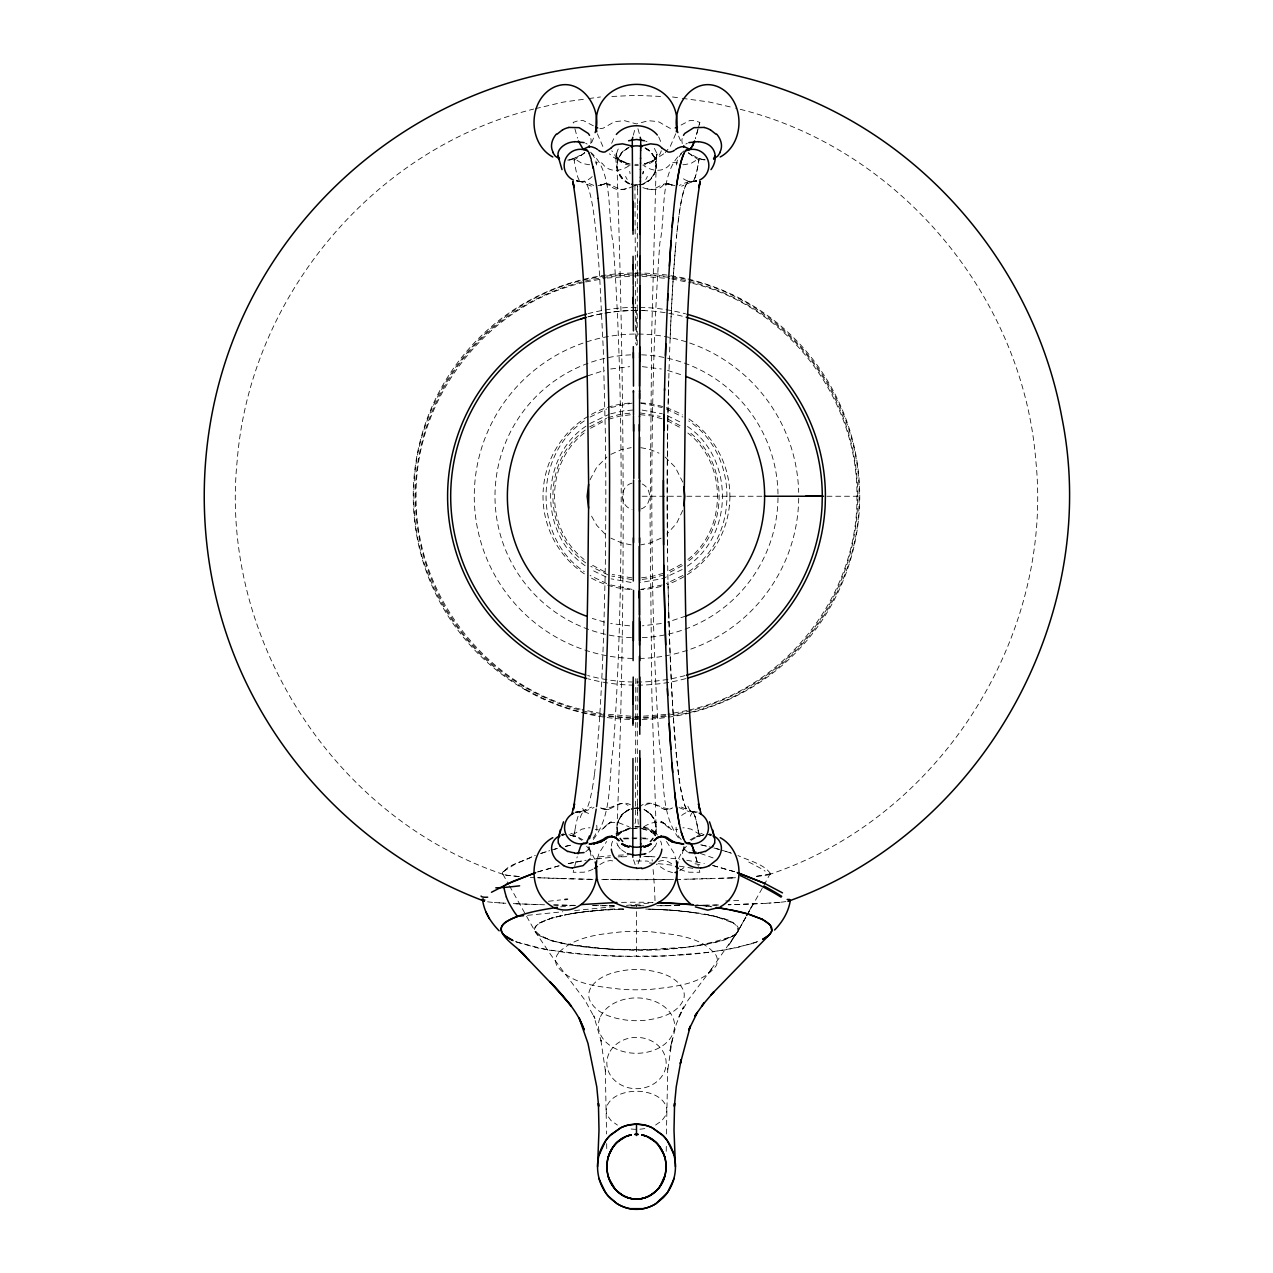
<?xml version="1.0" encoding="UTF-8"?>
<svg xmlns="http://www.w3.org/2000/svg" width="1273" height="1273" viewBox="0 0 1273 1273"><rect width="100%" height="100%" fill="white"/><g stroke="black" fill="none" stroke-linecap="round" stroke-linejoin="round"><path stroke-width="0.75" stroke-dasharray="5 3.75" d="M635.768 678.668L635.545 821.833L634.734 824.299M637.312 255.984L637.343 227.374M637.216 344.903L637.312 254.871M637.407 189.772L637.423 186.272M637.375 203.632L637.407 189.295M637.343 227.485L637.375 203.091M637.598 310.453L636.564 310.453L636.5 345.349M637.423 186.304L637.423 185.381M637.439 810.026L637.423 807.257M687.515 182.485A392.386 26.208 -90 0 0 684.699 187.943L684.413 188.738A364.126 24.314 -90 0 0 681.851 198.508L681.15 201.993A323.358 21.593 -90 0 0 680.434 205.987L680.18 207.499A300.746 20.082 -90 0 0 679.13 214.405L677.284 229.283A297.962 19.907 -90 0 0 676.44 237.542A306.809 20.495 -90 0 0 675.613 246.453L674.961 254.17A320.541 21.402 -90 0 0 673.465 274.538L672.717 286.33A328.529 21.943 -90 0 0 669.996 342.262A326.684 21.816 -90 0 0 668.723 380.675A304.963 20.368 -90 0 0 667.816 421.14L667.593 435.207A298.041 19.907 -90 0 0 667.275 467.016L667.211 479.523A309.657 20.686 -90 0 0 667.179 499.255L667.529 552.387A293.999 19.636 -90 0 0 668.245 593.457A309.705 20.686 -90 0 0 668.755 613.522M667.259 470.58L667.243 472.363A309.228 20.654 -90 0 0 667.179 499.255A310.453 20.734 -90 0 0 667.195 510.012A302.544 20.209 -90 0 0 667.513 552.402M666.24 1151.317L666.32 1143.615M666.431 1133.988L667.736 1068.604L667.561 1071.182L672.399 1038.37L669.837 1050.718L676.281 1024.065L683.585 1006.848L678.079 1018.416L688.184 999.973L712.737 967.448L706.786 975.532M729.986 496.184L729.54 505.413M616.482 836.218L616.959 827.482L618.376 834.897A19.556 19.541 0 0 1 629.355 809.533C619.76 813.431 614.557 825.015 618.376 834.897M672.064 276.798C777.135 291.406 860.834 390.35 859.068 496.247C860.93 603.561 774.875 703.492 668.134 716.285M589.049 846.418L589.256 850.332L588.603 846.959L589.033 847.882M631.122 184.346L636.564 185.381L643.804 183.996L650.487 179.62L654.863 172.953L656.184 165.251L651.712 332.396L650.073 521.182L651.856 694.867L656.12 827.705L654.768 820.273L650.408 813.638L643.772 809.278L636.564 807.894L631.153 808.928M591.038 855.917L589.59 848.709M594.491 774.079L596.035 760.681A304.963 20.368 90 0 0 597.785 741.904L598.326 735.11A324.981 21.705 90 0 0 599.901 712.864L600.442 703.874A328.148 21.912 90 0 0 603.832 627.525L605.009 581.856A294.19 19.652 90 0 0 605.502 550.652L605.805 510.012A309.96 20.702 90 0 0 605.789 479.523L605.741 468.798A298.805 19.954 90 0 0 605.407 435.207L603.259 348.929L599.631 275.97A320.955 21.434 90 0 0 598.039 254.17L597.483 247.535A303.435 20.273 90 0 0 595.716 229.267L593.87 214.421A300.746 20.082 90 0 0 592.82 207.499L592.566 205.987A323.358 21.593 90 0 0 591.85 202.009L591.149 198.524A364.126 24.314 90 0 0 588.587 188.754L588.333 188.054A392.386 26.208 90 0 0 585.485 182.485M594.411 774.668L594.22 776.084A297.691 19.875 90 0 1 593.186 783.293L593.059 784.088M629.339 147.016L622.688 151.376L618.248 158.457L622.64 151.789L629.308 147.397M629.308 183.996C617.628 177.568 611.549 158.727 619.633 146.538M592.995 784.47L592.932 784.868A319.666 21.355 90 0 1 592.072 789.833L591.547 792.538A357.649 23.885 90 0 1 588.969 803.088L588.683 803.963A388.997 25.985 90 0 1 585.866 810.042M650.392 813.893L643.74 809.469A19.556 19.541 0 0 1 654.736 834.897L654.768 834.706M770.515 873.708C763.864 863.858 748.604 860.628 737.958 855.536M616.864 165.697L618.312 158.027M656.184 165.251C656.184 177.647 643.088 187.943 631.137 183.837M654.736 834.897L656.152 827.482L656.629 836.218M642.833 174.019L643.311 171.394L642.913 173.653M574.998 829.662L575.746 825.636A237.653 15.865 90 0 1 577.56 817.918L577.894 816.836A274.077 18.299 90 0 1 580.027 812.397L580.202 812.174M706.738 914.571C716.906 917.944 736.876 917.992 738.085 931.215C729.365 941.352 714.376 942.131 702.123 945.027A102.254 18.108 0 0 1 687.786 947.048L648.641 949.674L612.408 949.244A95.905 16.995 0 0 1 584.768 947.001L575.046 945.696M589.383 848.455L585.516 852.035M611.677 143.292L614.445 136.863M573.693 870.239L573.168 872.291L583.655 872.212A30.568 29.916 -9.7 0 0 593.091 869.109M574.362 832.542L573.964 833.99L581.936 829.121L589.033 827.768A12.03 11.839 -18.8 0 1 590.131 827.88M574.664 866.404L577.242 856.713M590.72 143.515L591.118 140.985A35.739 17.997 4.1 0 0 590.147 136.593M633.27 135.224L635.052 128.716M699.211 124.659L699.832 122.383L694.119 120.505A14.942 14.751 -90 0 0 689.552 120.633L679.623 125.804M698.495 127.364L699.832 122.383M763.911 885.308L770.531 873.039M698.097 128.812L696.824 133.442A257.607 8.943 -78.9 0 1 695.504 138.105M697.827 129.846L695.36 138.598M675.756 133.729L670.282 146.443L665.238 152.585M597.355 858.782L599.09 853.069L606.616 841.453M661.292 150.755C659.112 158.807 650.662 162.976 642.945 163.915M639.698 859.1L637.853 864.574M682.726 510.425L676.6 523.378L666.972 534.008M590.02 479.794L596.766 467.159L606.903 457.023M591.595 142.751L594.364 136.084M678.636 858.591L684.285 847.293M683.951 846.418L683.744 850.332L684.397 846.959L683.967 847.882M683.41 848.709L681.962 855.917M737.131 932.711L745.707 917.276M746.662 915.558L753.345 903.544L746.774 915.367M745.835 917.053L738.324 930.563L745.914 917.149M746.853 915.478L762.973 886.979M728.681 945.346L736.208 933.682L708.854 972.731M730.272 942.911L737.926 931.55M770.404 873.899L754.428 876.508M654.736 846.513L652.778 848.964M770.547 873.564L769.544 874.392C939.156 817.791 1054.219 637.805 1035.776 460.237C1022.617 295.113 897.226 146.379 735.603 108.189M617.803 835.661L622.386 831.476L621.479 831.985L629.323 829.025M682.869 164.631A12.03 11.839 -18.8 0 0 683.967 164.742L691.064 163.39L699.036 158.52A218.685 14.608 90 0 1 697.556 167.654A237.78 15.881 90 0 1 695.44 176.374A273.759 18.283 90 0 1 693.149 180.989L693.324 180.814A271.961 18.156 90 0 0 695.44 176.406L695.774 175.324A235.537 15.737 90 0 0 697.556 167.67L698.034 165.029A217.047 14.496 90 0 0 699.036 158.52A25.683 14.289 47.1 0 0 704.033 160.191M693.18 180.989L693.196 180.973A327.957 21.896 90 0 1 690.714 181.562A431.754 28.833 -90 0 0 687.659 182.294A393.198 26.256 -90 0 0 684.699 187.943A365.224 24.394 -90 0 0 681.851 198.508A333.033 22.246 -90 0 0 680.434 205.987A302.703 20.209 -90 0 0 679.13 214.405A290.562 19.413 -90 0 0 677.873 224.143A295.05 19.7 -90 0 0 676.44 237.542M503.503 871.496L515.454 863.937L535.36 855.408M584.132 433.059C544.685 463.324 544.685 529.186 584.132 559.452M687.866 559.452C727.313 529.186 727.313 463.324 687.866 433.059M688.932 560.756C729.19 529.87 729.19 462.64 688.932 431.754M690.093 839.878L701.168 833.608A23.535 14.544 -48.8 0 1 705.385 833.035M603.704 828.262C605.853 824.172 617.15 818.794 607.11 824.506L611.183 821.976L602.209 829.2A8.465 8.354 73.7 0 1 599.79 829.964L595.255 829.566M584.753 152.808L573.916 160.191M663.694 153.858L652.078 161.385L644.488 163.771L652.46 160.907L651.537 161.528L656.2 157.343L655.181 158.664L657.059 153.874C656.725 161.146 649.262 164.663 642.881 165.092M585.214 430.067C541.661 460.985 542.282 533.053 586.296 563.271M617.787 834.117L623.436 830.712M687.42 566.055C734.314 534.405 734.044 457.453 686.959 426.121M585.946 426.184C539.243 457.437 538.765 533.944 585.15 565.705M593.313 839.512C613.284 813.94 608.064 777.055 613.411 746.646C619.521 662.453 621.097 578.006 621.208 493.622C620.985 409.922 619.378 326.143 613.125 242.634C606.712 214.23 614.748 170.566 588.874 150.835M584.259 420.917C533.371 454.62 533.276 537.89 584.259 571.593M688.741 571.593C739.629 537.89 739.724 454.604 688.741 420.917M691.223 840.291L696.872 836.87L704.064 834.722L696.57 836.838L704.064 834.722M599.838 864.574L604.914 861.662L609.751 860.612A11.887 11.759 -82.8 0 1 613.22 861.057L614.35 861.439M679.734 870.748L685.335 866.627M580.027 155.29L575.507 157.868M629.339 809.278L622.704 813.638L618.407 820.433L622.736 813.893L629.355 809.533M685.892 144.04L687.309 143.244M589.638 426.869L606.616 418.181M590.577 428.269L604.707 420.726M681.421 564.225L667.275 571.784M682.36 565.626L667.927 573.343M684.126 150.835C658.252 170.566 666.288 214.23 659.875 242.634C653.622 326.143 652.015 409.922 651.792 493.622C651.903 578.006 653.479 662.453 659.589 746.646C664.936 777.055 659.716 813.94 679.687 839.512M682.185 569.54L662.803 578.563L640.462 582.557M589.845 423.543L608.892 414.457M590.099 417.035L606.696 408.967M682.901 575.476L666.304 583.543M695.217 181.291L696.665 180.48L690.666 181.434L696.331 181.434M610.881 454.366L621.813 449.512L631.201 447.65M661.101 538.145L650.169 542.982L640.78 544.86M655.595 1125.061L661.865 1120.686L665.636 1115.514A38.556 21.402 0 0 0 665.62 1105.044C661.244 1096.387 651.092 1092.727 642.006 1091.566A26.86 14.91 0 0 0 630.994 1091.566C621.908 1092.727 611.756 1096.387 607.364 1105.044A38.556 21.402 0 0 0 607.38 1115.514L611.135 1120.686L617.405 1125.061M539.641 922.989L551.686 918.04L566.262 914.571M615.782 833.926L628.639 828.818L638.919 828.198M691.939 181.816L681.644 186.176M581.427 811.378L591.706 807.066M561.727 834.483L563.398 833.72M689.186 181.339L679.305 185.412M584.196 811.538L594.03 807.528M629.021 165.761C620.285 171.76 608.526 172.651 602.209 163.31A8.465 8.354 -73.7 0 0 599.79 162.53L595.255 162.944M643.979 826.75C652.715 820.735 664.474 819.86 670.791 829.2A8.465 8.354 -73.7 0 0 673.21 829.964L677.745 829.566M641.242 508.914C652.317 504.999 652.317 487.511 641.242 483.597M769.688 874.392L769.783 874.344A174.942 6.572 -0.1 0 1 755.844 876.492M633.715 186.001C626.125 189.836 615.289 192.398 609.337 184.553L610.308 185.174L603.895 184.155L600.108 185.317C610.372 178.427 617.262 194.228 627.971 187.672M561.775 835.693L564.416 834.642M638.982 807.289C652.015 795.943 660.607 811.84 672.558 807.925M531.796 856.761C524.699 861.646 503.615 864.924 503.424 874.424C333.844 817.743 218.781 637.821 237.224 460.237C250.32 296.386 373.769 148.734 533.658 109.064M587.824 375.806L604.468 370.395M685.654 616.132L667.529 622.115M756.735 941.94L737.783 947.446L711.862 951.981M601.27 808.244C611.311 813.988 617.564 798.648 628.003 805.332M609.815 822.629L617.739 822.358L629.021 826.75M658.65 861.439L659.78 861.057A11.887 11.759 82.8 0 1 663.249 860.612L668.086 861.662L673.162 864.574M605.646 183.583L601.015 184.999L604.739 183.885L603.895 184.155M607.889 417.687L619.712 414.409L631.901 412.913M608.446 419.278L620.046 416.064L631.981 414.6M632.013 483.135C619.33 486.222 619.33 506.288 632.013 509.359M663.535 573.232L651.951 576.43L641.337 577.815M664.108 574.823L652.269 578.085L641.449 579.501M540.389 853.626L549.713 850.635M541.471 853.26L546.308 851.669M537.874 871.878L558.465 865.926M537.62 871.941L560.359 865.465M610.817 407.535L632.108 403.127M662.183 584.975L640.892 589.383M751.754 943.691L727.647 949.499L701.184 953.27A125.47 22.23 0 0 1 686.131 954.655M644.997 805.332C655.436 798.648 661.689 813.988 671.73 808.244M551.416 850.109L556.762 848.598M554.487 849.25L557.51 848.391M610.61 413.82L623.404 410.861L634.781 409.874M583.957 282.447C487.527 304.072 414.712 397.622 416.08 496.247C414.791 593.504 485.49 686.004 580.138 709.093M585.866 281.969L605.168 278.326M687.134 710.525L667.832 714.169M689.043 710.048C785.473 688.438 858.288 594.873 856.92 496.247C858.209 398.99 787.51 306.507 692.862 283.402M598.071 185.635L602.049 184.649M565.276 846.418L571.211 845.049M535.535 108.635L563.557 102.047L586.869 98.833M565.53 846.37L570.511 845.208M568.188 863.635L583.655 860.675M568.681 863.54L575.635 862.107M706.754 944.2L721.314 940.731L731.514 936.817A128.796 22.819 0 0 0 738.467 929.385M630.469 827.625L620.81 831.619A29.55 16.724 10.7 0 0 617.707 835.199M628.942 828.946L630.421 828.659M567.694 160.112L571.561 159.364L568.522 159.952M562.189 835.04L563.812 834.722M631.153 809.198L636.564 808.164M576.112 862.012L586.264 860.246M610.69 368.995L629.626 366.656M661.308 623.515L642.356 625.839M570.543 913.807L584.768 911.77A96.223 17.042 0 0 1 606.553 909.845L623.324 909.129M702.473 944.98L688.232 947.001A95.905 16.995 0 0 1 660.592 949.244M575.571 811.983L582.716 811.474L576.733 812.429M604.866 276.225C498.125 289.019 412.07 388.949 413.932 496.247C412.166 602.145 495.865 701.089 600.936 715.697M606.823 275.923L636.5 273.695L670.091 276.512M607.11 278.039L636.5 275.827L669.773 278.628M665.89 714.455L636.5 716.683L603.227 713.882M666.177 716.572L636.5 718.815L602.909 715.999M644.838 1128.578L642.006 1128.992A26.86 14.91 0 0 1 630.994 1128.992L628.162 1128.578M587.983 859.991L610.849 857.35M588.81 98.578L600.474 96.971M560.629 906.869L574.107 905.278M594.475 859.052L600.013 858.384M708.6 952.395L664.586 955.959L617.707 956.278M561.536 834.849L565.212 834.436M636.436 860.978L646.907 861.057A30.568 29.916 9.7 0 1 648.562 861.36M527.531 915.319L562.841 911.754M574.616 910.577L616.418 906.376M626.443 905.374L653.081 902.684M779.935 902.35L761.747 903.559M778.949 902.446L769.544 903.13M631.042 828.596L636.548 828.15M618.089 856.856L621.733 856.649M612.886 909.511L585.214 911.723A102.254 18.108 0 0 0 570.877 913.743L551.957 917.96L539.784 922.893A129.241 22.898 0 0 0 539.625 935.782L551.686 940.731L566.246 944.2M765.805 903.353L728.379 904.769M731.529 877.893L735.492 877.718M611.852 96.462L636.5 95.348L661.148 96.462M732.771 877.829L680.084 879.372M757.387 903.766L728.14 904.769M638.187 164.344L634.941 164.344M711.496 878.656L699.195 878.991M618.312 909.272L624.327 909.097M654.195 949.515L642.101 949.785A92.579 16.406 0 0 1 617.819 949.467A91.21 16.151 0 0 1 600.395 948.496L570.527 944.98M623.579 909.129C609.194 906.933 485.777 919.87 557.319 942.275C614.923 952.14 677.459 955.8 733.216 935.878A129.353 22.914 0 0 0 733.375 923.005C714.678 913.568 693.085 912.439 672.605 910.275A91.21 16.151 0 0 0 655.181 909.304A92.579 16.406 0 0 0 649.166 909.113M638.282 165.426L634.829 165.426M694.883 879.086L685.972 879.277M718.577 904.992L705.337 905.246M712.164 905.135L718.752 904.992M708.234 905.198L695.376 905.405M675.358 879.436L681.055 879.357M604.961 809.357L609.051 809.389M673.465 879.468L649.739 879.675A119.312 4.615 0 0 1 617.166 879.675M663.949 809.389L668.039 809.357M668.007 879.532L661.833 879.595A116.432 4.615 0 0 1 605.089 879.516L595.812 879.42M679.814 905.596L665.684 905.708M642.181 496.247L681.341 496.247M686.847 496.247L762.002 496.247M826.989 496.247L859.036 496.247M667.354 183.583L671.985 184.999C661.976 178.888 655.531 194.371 645.029 187.672M617.341 879.643L601.54 879.5M607.316 905.708L593.186 905.596M632.458 956.532L589.16 954.83L548.838 950.104M669.105 184.155L668.261 183.885L672.892 185.317L669.105 184.155L662.692 185.174L663.663 184.553C657.711 192.398 646.875 189.836 639.285 186.001M575.762 905.374L554.423 904.992M586.439 879.277L593.902 879.388M592.916 879.372L538.193 877.718M578.117 879.086L582.525 879.182M573.805 878.991L561.504 878.656M544.51 904.769L511.603 903.591M645.666 909.033L674.038 910.386L698.336 913.139M538.463 904.594L515.04 903.75M648.673 909.097L666.447 909.845A96.223 17.042 0 0 1 688.232 911.77L714.869 916.305L733.503 923.068M642.738 310.564L644.79 310.644A185.778 185.778 0 0 1 684.747 316.834M646.032 856.443L651.824 856.665A79.006 7.654 84.4 0 1 652.285 861.105M537.508 877.718L541.471 877.893M530.22 877.32L533.753 877.511M651.267 856.649L654.911 856.856M503.121 903.114L505.842 903.273M498.984 902.843L503.742 903.146M642.356 366.656L661.308 368.995M640.096 412.913L660.21 416.398M640.001 414.6L651.951 416.064L662.262 418.865M631.981 577.91L612.265 574.489M631.901 579.597L611.772 576.096M631.042 582.445L611.183 578.849M629.626 625.839L610.69 623.515M499.43 902.875L493.144 902.366M642.133 410.081L662.231 413.773M519.479 876.524L506.368 875.299L502.501 873.739A167.447 12.396 -18.9 0 1 503.328 871.559M662.151 857.35L679.862 859.243M695.854 904.976L698.368 905.23M640.892 403.127L662.183 407.535M632.108 589.383L610.817 584.975M672.558 872.61L666.129 870.621L656.359 864.144M701.837 905.596L711.83 906.822M707.788 834.436L711.464 834.849M641.242 828.437L652.078 831.126L657.345 833.926M630.23 165.108C623.85 164.663 616.403 161.146 616.068 153.874L617.93 158.664L616.928 157.343L621.574 161.528L628.623 163.771L617.23 158.807L611.82 150.755M640.78 447.65L650.169 449.512L659.016 453.188M631.201 544.86L621.813 542.982L610.881 538.145M710.859 906.694L705.306 905.994A126.17 22.341 0 0 0 696.57 905.055M672.526 96.971L680.291 98.037M682.248 98.307L709.443 102.047L733.741 107.744M671.714 278.914L690.953 282.924M601.286 713.596L582.047 709.57M630.167 163.915L626.364 163.167M576.669 181.434L582.334 181.434L576.335 180.48L577.783 181.291M697.429 811.983L690.284 811.474L696.267 812.429M686.736 860.246L704.319 863.54M568.936 834.722L576.43 836.838L568.936 834.722L576.128 836.87L581.777 840.291M570.161 944.916L551.432 940.667L539.497 935.703M545.942 949.594L516.265 941.925M704.478 159.952L701.439 159.364L705.306 160.112M709.188 834.722L710.811 835.04M701.789 845.049L707.724 846.418M700.707 844.811L712.228 847.547M670.951 184.649L674.929 185.635M712.641 865.465L735.38 871.941M712.88 865.529L735.794 872.085M642.085 828.596L651.633 831.985L650.742 831.476L655.404 835.693L653.24 833.083L654.147 834.086M677.745 162.944L673.21 162.53A8.465 8.354 73.7 0 0 670.791 163.31C664.474 172.651 652.715 171.76 643.979 165.761M644.759 828.087L650.057 830.123M667.529 370.395L682.678 375.233M604.468 622.115L592.279 618.423M713.835 847.961L719.961 849.648M716.238 848.598L719.802 849.6M625.791 163.008L614.032 157.629L609.417 153.858M678.97 807.528L688.804 811.538M593.695 185.412L583.814 181.339M681.294 807.066L691.573 811.378M721.584 850.109L731.529 853.26M600.442 807.925C612.393 811.84 620.985 795.943 634.018 807.289M591.356 186.176L581.061 181.816M725.769 851.382L731.243 853.149M699.832 864.86L696.49 863.985A14.91 14.719 90 0 0 692.019 864.001M517.284 942.306L537.636 947.955L565.403 952.506A126.839 22.468 0 0 0 617.691 956.278M606.028 576.971L590.322 569.27M667.386 415.682L683.044 423.463M666.304 408.967L682.901 417.035M607.889 574.823L590.783 566.358M606.696 583.543L590.099 575.476M708.584 834.642L711.225 835.693M709.602 833.72L711.273 834.483M645.761 141.208L646.939 141.701M663.185 822.629L660.846 821.626L665.89 824.506L661.817 821.976L669.296 828.262M667.927 419.167L682.36 426.869M667.275 420.726L681.421 428.269M604.707 571.784L590.577 564.225M687.484 852.035L683.617 848.455M699.084 160.191L688.247 152.808M697.493 157.868L692.973 155.29M585.691 143.244L587.108 144.04M634.925 185.206L635.784 344.028M645.109 147.891L650.439 151.376L654.799 158.027L656.247 165.697L656.613 152.935L653.479 146.538M645.14 148.273L650.487 151.789L654.799 158.027M629.339 183.503L622.688 179.127L618.312 172.476M593.377 125.804L583.448 120.633A14.942 14.751 90 0 0 578.881 120.505L573.168 122.383L573.789 124.659M568.967 160.191A25.683 14.289 -47.1 0 0 574.107 158.473L581.936 163.39L589.033 164.742A12.03 11.839 18.8 0 0 590.131 164.631M698.734 832.908L699.036 833.99L691.064 829.121L683.967 827.768A12.03 11.839 18.8 0 0 682.869 827.88M665.095 457.023L675.215 467.159L682.726 482.069M582.907 839.878L571.832 833.608A23.535 14.544 48.8 0 0 567.615 833.035M605.009 534.008L596.766 525.351L590.879 514.944M653.001 832.208L655.754 835.852M620.333 848.964L617.866 845.654M666.495 841.453L674.022 853.069L675.756 858.782M638.266 824.299L637.439 812.874M535.074 931.55L551.4 955.641L584.816 999.973L594.921 1018.416L593.695 1015.679L601.206 1041.187L600.601 1038.37L605.439 1071.182L605.264 1068.604L606.569 1133.988M650.36 813.813L654.736 820.512L656.12 827.705M658.682 136.863L661.435 143.292M588.715 847.293L594.364 858.591M502.899 874.249L508.5 884.146M509.439 885.801L535.726 932.536M602.845 146.443L597.355 133.729M678.636 136.084L681.405 142.751M635.147 864.574L633.302 859.1M695.106 816.805A275.859 18.427 -90 0 0 692.798 812.206L692.942 812.333A274.077 18.299 -90 0 1 695.106 816.82L695.44 817.903A237.653 15.865 -90 0 1 697.254 825.636L698.002 829.662L697.62 827.625M637.948 128.716L639.73 135.224M699.036 833.99L698.638 832.542M574.919 128.859L576.176 133.442A257.607 8.943 78.9 0 0 577.496 138.105M695.758 856.713L698.336 866.404M695.838 857.015L697.636 863.746M682.28 143.515L681.882 140.985A35.739 17.997 -4.1 0 1 682.853 136.593M699.307 870.239L699.832 872.291L689.345 872.212A30.568 29.916 9.7 0 1 679.909 869.109M630.087 173.653L629.689 171.394M654.704 820.433L656.072 827.625M697.302 825.954L697.254 825.636A239.865 16.024 -90 0 0 695.106 816.852M616.959 827.482C626.045 607.858 624.391 385.671 616.944 165.251M676.122 752.168A295.797 19.763 -90 0 0 677.538 765.996A289.703 19.35 -90 0 0 678.78 776.084A299.394 20.002 -90 0 0 680.068 784.868A326.588 21.816 -90 0 0 681.485 792.697A359.002 23.98 -90 0 0 684.317 803.947A389.824 26.033 -90 0 0 687.277 810.233A388.997 25.985 -90 0 1 684.317 803.963L684.031 803.104A357.649 23.885 -90 0 1 681.485 792.713L680.928 789.833A319.666 21.355 -90 0 1 680.068 784.868L679.814 783.293A297.691 19.875 -90 0 1 678.78 776.084L676.965 760.681A298.964 19.97 -90 0 1 676.122 752.168A308.655 20.623 -90 0 1 675.311 743.018L674.674 735.11A324.472 21.673 -90 0 1 673.194 714.344L672.558 703.874A326.477 21.8 -90 0 1 671.348 681.723A327.845 21.896 -90 0 1 669.805 645.697A331.378 22.134 -90 0 1 669.168 627.525L667.991 581.856M655.006 900.663L654.959 899.263A80.533 7.956 84.3 0 0 654.481 889.159A61.295 5.792 84.4 0 0 653.415 873.087A79.006 7.654 84.4 0 0 652.89 867.327M606.68 1143.615L606.76 1151.317M637.359 781.479L637.407 804.488M637.439 809.787L637.439 813.097M637.407 804.202L637.423 807.384M637.232 678.668L637.359 781.861M640.446 905.755A137.054 4.01 0 0 1 636.484 905.755L636.5 907.299M636.516 911.627L636.595 956.548A123.624 21.896 0 0 0 686.083 954.655M592.168 176.581A16.215 16.183 61.5 0 1 576.414 181.212M591.388 153.667A16.215 16.183 61.5 0 1 596.512 164.981M575.285 812.46A16.215 16.167 -60.1 0 1 591.356 815.452M596.735 825.254A16.215 16.167 -60.1 0 1 591.786 839.528M575.476 157.677A22.866 15.976 -40.3 0 1 567.774 159.793M584.768 152.585A13.128 4.201 -34 0 1 580.408 155.942M586.582 846.211A17.981 5.84 35.6 0 1 588.126 848.2M675.613 246.437A318.791 21.291 -90 0 0 673.465 274.538A328.1 21.912 -90 0 0 669.996 342.262M668.723 380.691A304.533 20.336 -90 0 0 667.816 421.14A295.607 19.747 -90 0 0 667.275 467.016M668.755 613.522A330.598 22.087 -90 0 0 669.805 645.697A327.575 21.88 -90 0 0 671.348 681.723A327.225 21.848 -90 0 0 673.194 714.344A322.403 21.53 -90 0 0 675.311 743.034M690.348 810.567A424.689 28.436 -89.9 0 1 687.356 804.775M690.3 816.2A329.612 22.134 -88.9 0 1 692.798 811.999M698.734 832.574A159.475 9.77 89.2 0 1 698.018 829.28M647.368 176.422A211.795 31.65 74 0 1 645.777 179.445M696.586 181.212A16.215 16.183 -61.5 0 1 680.832 176.581M676.488 164.981A16.215 16.183 -61.5 0 1 681.612 153.667M681.214 839.528A16.215 16.167 60.1 0 1 676.265 825.254M681.644 815.452A16.215 16.167 60.1 0 1 697.715 812.46M705.226 159.793A22.866 15.976 40.3 0 1 697.524 157.677M692.592 155.942A13.128 4.201 34 0 1 688.232 152.585M684.874 848.2A17.981 5.84 -35.6 0 1 686.418 846.211M645.586 148.034A19.652 19.636 0 0 1 634.797 185.046M629.323 183.758A19.652 19.636 0 0 1 627.525 148.034M634.797 808.244A19.556 19.541 0 0 1 638.314 808.244M652.938 849.027A21.975 13.717 -1.3 0 1 647.877 852.894M656.518 842.997A28.181 16.406 -6.9 0 1 655.07 846.545M651.33 829.439A25.842 14.671 -11.4 0 1 653.972 831.842M643.199 827.514A16.995 7.733 -1.1 0 1 644.965 827.927M635.307 827.084A14.385 5.808 0 0 1 638.457 827.116M617.978 845.638A29.55 16.724 10.7 0 1 616.88 843.012M625.775 852.528A21.848 13.207 3.2 0 1 620.635 848.868M660.592 841.071A30.17 22.055 -12.3 0 1 661.674 845.017M654.306 832.081A28.038 20.384 -12 0 1 657.473 834.977M634.925 826.607A23.757 16.74 -6.7 0 1 654.64 832.001M623.611 830.871A24.155 15.451 1.2 0 1 629.069 829.169M611.311 846.036A29.311 21.116 9.7 0 1 613.109 840.18M616.275 835.979A29.311 21.116 9.7 0 1 618.121 834.356M798.712 498.189A162.228 162.228 0 0 1 640.367 658.427M632.633 658.427A162.228 162.228 0 0 1 474.272 494.958A162.228 162.228 0 0 1 635.211 334.035A162.228 162.228 0 0 1 798.68 492.396M641.544 354.833A141.51 141.51 0 0 1 778.01 496.247A141.51 141.51 0 0 1 641.544 637.678M631.456 637.678A141.51 141.51 0 0 1 494.99 496.247A141.51 141.51 0 0 1 631.456 354.833M587.808 316.945A186.256 186.256 0 0 1 636.564 310.469M748.779 862.076A166.731 11.807 19.7 0 1 765.105 871.13M692.098 850.635A157.168 14.21 15.7 0 1 713.087 857.922M623.913 838.939A114.411 41.738 0 0 1 636.5 838.7M642.817 838.764A114.411 41.738 0 0 1 649.087 838.955M518.588 876.476A174.544 6.524 0.2 0 1 503.647 874.424M561.934 878.641A141.812 5.426 0.1 0 1 541.948 877.893M731.959 877.909A142.433 5.506 0 0 1 715.824 878.545M623.229 838.223A118.134 42.423 0 0 1 647.639 838.159M685.829 678.604A188.913 188.913 0 0 1 588.253 678.891M587.999 313.667A188.913 188.913 0 0 1 685.558 313.826M492.54 902.366A201.245 6.62 -0.2 0 1 486.684 901.666M665.604 905.708A133.57 3.914 0 0 1 658.427 905.74M643.867 905.787A133.57 3.914 0 0 1 630.819 905.787M614.318 905.74A133.57 3.914 0 0 1 607.11 905.708M704.542 905.214A137.054 4.01 0 0 1 693.992 905.374M679.273 905.549A137.054 4.01 0 0 1 656.216 905.708M636.5 905.835A134.89 4.01 0 0 1 630.867 905.835M614.079 905.787A134.89 4.01 0 0 1 592.279 905.612M785.95 901.586A202.168 6.62 0.2 0 1 779.903 902.286M621.781 856.84A126.663 49.933 0 0 1 629.117 856.586M643.883 856.586A126.663 49.933 0 0 1 651.219 856.84M652.747 902.43A123.274 21.832 0 0 0 636.5 902.223A119.264 21.132 0 0 0 620.842 902.398M738.674 900.504A200.052 5.983 -0.3 0 1 725.753 900.966M649.389 862.967A135.972 40.991 2.3 0 1 672.781 865.274M679.289 866.165A135.972 40.991 2.3 0 1 695.138 868.791M598.931 856.968A127.698 50.968 0 0 1 610.515 855.774M618.392 855.217A127.698 50.968 0 0 1 628.337 854.804M548.408 901.284A201.786 8.29 -4.4 0 1 560.566 899.931M567.058 905.262A149.991 4.583 0 0 1 553.055 904.976M517.475 942.291A170.009 30.122 0 0 1 515.501 941.527M757.753 941.527A169.595 30.043 0 0 1 751.802 943.707M685.017 675.597A185.778 185.778 0 0 1 587.617 675.502M588.81 316.691A186.129 186.129 0 0 1 644.79 310.644M729.429 505.397A93.438 93.438 0 0 1 667.275 584.466M661.005 586.407A93.438 93.438 0 0 1 640.78 589.59M629.594 589.447A93.438 93.438 0 0 1 590.927 577.847M584.402 573.852A93.438 93.438 0 0 1 543.11 491.871M629.467 403.08A93.438 93.438 0 0 0 548.727 464.056A94.854 94.854 0 0 0 543.125 491.871M640.558 402.904A93.438 93.438 0 0 1 682.423 414.918M688.932 418.944A93.438 93.438 0 0 1 729.89 496.184M573.964 158.52A217.047 14.496 -90 0 0 574.966 165.029L575.444 167.654A235.537 15.737 -90 0 0 577.226 175.308L577.56 176.39A271.961 18.156 -90 0 0 579.676 180.798L579.851 181.021A327.957 21.896 -90 0 0 582.286 181.562A431.754 28.833 90 0 1 585.341 182.294M627.223 179.445A211.795 31.65 -74 0 1 625.632 176.422M574.998 830.219A159.014 9.786 -89.2 0 1 574.362 833.003M580.281 817.616A329.612 22.071 89.9 0 1 582.668 812.54M585.739 811.633A424.689 28.595 89.1 0 1 582.636 808.435M698.638 833.003A159.014 9.786 89.2 0 1 698.002 830.219M599.901 128.382A11.202 11.059 -90 0 0 603.163 128.191L611.279 123.592A15.769 15.515 2.5 0 1 615.114 121.587L624.582 120.696L636.436 123.911L648.418 120.696L657.886 121.587A15.769 15.515 -2.5 0 1 661.737 123.592L669.837 128.191A11.202 11.059 -90 0 0 673.099 128.382M616.418 153.938L616.53 155.879L616.418 153.938M656.709 154.431L656.597 155.879L656.709 154.431M599.885 1017.986L599.042 1020.564A48.533 31.189 0 0 0 599.885 1033.215C604.786 1044.958 617.532 1051.196 629.562 1052.835A33.766 21.705 0 0 0 643.438 1052.835C656.247 1051.148 670.235 1043.908 673.958 1030.637A48.533 31.189 0 0 0 673.115 1017.986C668.214 1006.243 655.468 1000.005 643.438 998.366A33.766 21.705 0 0 0 629.562 998.366C617.532 1000.005 604.786 1006.243 599.885 1017.986M608.908 1053.598L607.985 1055.985A37.744 28.849 0 0 0 607.985 1070.1C611.279 1080.045 621.001 1086.712 631.106 1088.272A26.303 20.097 0 0 0 641.894 1088.272C651.999 1086.712 661.705 1080.045 665.015 1070.1A37.744 28.849 0 0 0 665.015 1055.985C661.721 1046.04 651.999 1039.357 641.894 1037.813A26.303 20.097 0 0 0 631.106 1037.813C621.829 1039.261 612.918 1044.91 608.908 1053.598M590.592 988.055L589.542 990.442A60.993 28.897 0 0 0 589.542 999.766C595.987 1014.151 613.522 1018.495 627.812 1020.278A42.327 20.066 0 0 0 645.188 1020.278C659.478 1018.495 677.013 1014.151 683.458 999.766A60.993 28.897 0 0 0 683.458 990.442C677.013 976.041 659.478 971.713 645.188 969.931A42.327 20.066 0 0 0 627.812 969.931C614.111 971.585 598.358 975.579 590.592 988.055M558.736 952.538L556.969 955.259A103.288 33.018 0 0 0 556.969 965.905C571.816 985.127 599.456 986.591 621.781 989.328A71.702 22.914 0 0 0 651.219 989.328C673.544 986.591 701.184 985.127 716.031 965.905A103.288 33.018 0 0 0 716.031 955.259C701.184 936.037 673.544 934.557 651.219 931.82A71.702 22.914 0 0 0 621.781 931.82C600.029 934.159 575.078 936.323 558.736 952.538M621.51 161.464L620.556 160.987L621.574 161.528M525.892 687.834A221.216 221.216 0 0 0 857.716 496.247A221.216 221.216 0 0 0 525.892 304.677A221.216 221.216 0 0 0 525.892 687.834M524.874 689.584A223.236 223.236 0 0 0 859.736 496.247A223.236 223.236 0 0 0 524.874 302.91A223.236 223.236 0 0 0 524.874 689.584"/><path stroke-width="1.5" d="M632.331 147.366L632.267 140.125M633.588 542.584L633.572 480.001M639.428 480.001L639.412 542.584M640.669 846.274L640.669 847.15L640.637 843.935M633.429 640.685L633.54 590.417M639.651 358.015L639.683 346.654M639.492 431.213L639.507 415.937M639.555 392.243L639.571 390.556M663.408 480.367L663.615 544.733M633.142 723.271L633.158 718.545M633.27 690.507L633.302 683.744M639.953 269.558L640.271 204.157M639.826 303.945L639.842 297.261M632.299 146.045L622.513 143.833L616.052 144.613A12.253 11.807 23.9 0 0 612.918 146.284L611.151 147.923M632.967 758.517L632.792 857.254M640.399 180.893L640.255 205.558M640.526 163.421L640.574 157.963M640.478 169.675L640.526 162.944M640.43 177.679L640.478 169.15M640.399 181.434L640.43 177.09M640.717 142.449L640.733 140.125A90.112 5.617 63.4 0 0 640.558 139.028M640.558 158.568L640.637 150.182M640.653 148.814L640.685 146.793M640.653 148.575L640.637 150.516M640.701 143.34L640.685 144.533M640.685 146.904L640.685 144.931M663.822 430.274L664.06 414.632M640.685 146.538L640.685 145.154M665.843 343.917L665.477 355.485A353.242 23.598 -90 0 0 664.57 388.711L664.538 390.429M686.195 317.232A185.778 185.778 0 0 1 822.278 496.247L822.072 505.461A185.778 185.778 0 0 1 686.577 675.151M597.562 1166.736L598.994 1130.122L598.421 1103.277L598.628 1106.332L596.766 1086.824L587.967 1043.335L578.992 1017.62L584.18 1029.841C577.56 1010.746 563.175 996.075 549.825 981.483L571.434 1006.227L559.022 991.587L519.113 949.944L529.234 960.526M667.577 300.619L667.895 293.872A360.816 24.092 90 0 1 669.407 266.073L669.693 261.411A356.233 23.789 -90 0 1 671.094 240.661A347.879 23.232 90 0 1 672.94 217.938A330.63 22.087 -90 0 1 674.945 198.27A320.128 21.386 90 0 1 677.077 182.007L679.814 166.874A394.28 26.367 90 0 1 681.612 159.746L683.967 153.365A430.449 29.406 89.3 0 1 686.354 150.007A494.433 31.204 -85.2 0 1 688.677 149.434A310.739 19.541 -86.2 0 0 689.886 149.243L691.08 148.002M672.144 227.071L672.94 217.938M596.782 860.675C586.726 923.927 686.402 923.927 676.329 860.675M676.329 131.819C686.402 68.567 586.726 68.567 596.782 131.819M596.56 806.636L596.607 806.286A319.459 21.339 90 0 0 598.326 792.411M676.663 184.76L677.077 182.007A351.189 23.455 -90 0 1 679.305 169.245A394.375 26.383 90 0 1 681.612 159.746A410.431 27.242 -89.9 0 1 683.967 153.365M596.21 809.119L593.489 824.793A389.236 26.017 90 0 1 591.515 832.94M710.986 169.643C719.118 158.377 715.474 144.486 701.757 142.21A10.041 3.755 13.1 0 0 698.368 141.717M683.887 505.779L684.826 496.247L683.887 486.732M632.395 139.139L632.776 137.245M559.038 835.725L563.509 821.817M559.245 834.77L560.263 829.996M640.208 857.254L640.701 849.743M588.619 484.392L587.155 496.247L588.619 508.118M790.342 900.266C788.671 911.675 782.561 921.907 774.557 930.022M595.159 132.615C603.211 108.778 580.504 75.075 554.057 87.185C527.818 99.835 527.324 143.228 552.8 156.993M677.045 865.513L677.841 862.044M700.214 181.944L698.813 187.513L700.023 181.832C684.047 284.802 685.972 389.697 684.222 493.638C685.733 598.931 684.062 705.115 699.641 809.517L698.431 803.82L701.264 814.386M714.694 843.092L714.853 838.812L713.278 836.043M714.98 155.911L713.548 158.759M578.069 853.785L580.281 847.182A304.74 17.679 -85.6 0 1 581.109 845.383L583.018 843.363M591.515 832.844L589.463 838.716M571.736 814.386L574.569 803.82L573.359 809.517C588.938 705.115 587.267 598.931 588.778 493.638C587.028 389.697 588.953 284.802 572.977 181.832L574.187 187.513L572.786 181.944M599.058 1155.025L605.662 1140.703A42.359 40.975 0 0 1 610.881 1134.641L620.778 1127.767A36.44 35.246 0 0 1 627.287 1125.348L636.5 1124.123L645.713 1125.348A36.44 35.246 0 0 1 652.222 1127.767L662.103 1134.641A42.375 40.975 0 0 1 667.323 1140.703L673.481 1153.402A49.392 47.769 0 0 1 673.481 1180.087L667.338 1192.769L655.77 1203.765A36.376 35.183 0 0 1 642.579 1208.809L640.574 1209.111A33.623 32.525 0 0 1 632.426 1209.111L630.421 1208.809A36.376 35.183 0 0 1 617.23 1203.765L610.881 1198.832A42.295 40.911 0 0 1 605.662 1192.769L599.519 1180.087A49.392 47.769 0 0 1 599.519 1153.402L600.22 1151.238A46.433 44.905 0 0 1 602.988 1145.048L604.118 1143.074A43.25 41.818 0 0 1 609.672 1135.85L620.778 1127.767A35.373 34.212 0 0 1 636.5 1124.091A35.373 34.212 0 0 1 652.222 1127.783L663.328 1135.85A43.25 41.818 0 0 1 668.882 1143.074L670.012 1145.048A46.433 44.905 0 0 1 672.781 1151.238L673.942 1155.025M644.647 1135.627L641.878 1134.911A27.099 26.208 0 0 1 647.75 1136.805L649.819 1137.839A30.297 29.295 0 0 1 658.046 1144.57L664.06 1154.977A37.49 36.249 0 0 1 664.936 1175.631L659.923 1186.516A30.6 29.581 0 0 1 649.819 1195.665A26.813 25.937 0 0 1 624.534 1196.397A30.043 29.056 0 0 1 614.97 1188.902L608.94 1178.512A37.363 36.137 0 0 1 606.919 1166.736A37.378 36.153 0 0 1 608.94 1154.961L613.077 1146.957A30.854 29.836 0 0 1 621.861 1138.603L625.25 1136.805A27.099 26.208 0 0 1 631.122 1134.911L628.353 1135.627M673.942 1178.448L672.781 1182.235A46.48 44.953 0 0 1 670.012 1188.441L668.882 1190.398A43.298 41.866 0 0 1 663.328 1197.622L656.247 1203.462A36.503 35.31 0 0 1 643.438 1208.666L629.562 1208.65A36.503 35.31 0 0 1 616.753 1203.462L608.128 1195.936A43.616 42.168 0 0 1 604.118 1190.398L602.988 1188.441A46.48 44.953 0 0 1 600.22 1182.235L599.058 1178.448M608.064 1157.825C610.34 1149.042 616.307 1141.117 624.55 1137.123A27.449 26.558 0 0 1 631.233 1134.895M664.936 1175.647C661.594 1190.303 646.382 1201.871 631.233 1198.577A27.735 26.813 0 0 1 621.495 1194.631L616.116 1190.207M720.311 152.346L717.717 156.118L713.66 158.902M590.099 858.861L583.082 865.64L572.404 867.884M692.687 145.727L694.644 140.969L691.43 147.525M692.56 145.918L691.844 146.936M691.303 147.7L691 148.129A305.074 19.175 -86.2 0 1 688.677 149.434A494.29 31.204 -85.2 0 0 686.354 150.007M559.722 836.043L558.147 838.812L558.306 843.092M712.832 846.354L705.226 851.621M616.323 134.429C626.65 122.638 647.352 122.876 657.314 135.018M556.858 134.333L562.602 129.782M729.843 909.718L749.208 914.316L762.766 919.52L770.34 925.105L771.852 930.834L769.719 934.414L710.795 995.152L713.978 991.587L701.566 1006.227L704.351 1002.678L694.851 1015.965L697.349 1012.401L688.82 1029.841L690.348 1026.086L680.339 1063.544L681.103 1059.804L676.234 1086.824L674.372 1106.332L674.579 1103.277L674.006 1130.122L675.438 1166.736M610.833 148.257L605.152 151.901A8.115 7.558 89.4 0 1 602.718 152.044L600.267 151.312M656.884 1190.207L651.505 1194.631A27.735 26.813 0 0 1 641.767 1198.577C626.618 1201.871 611.406 1190.303 608.064 1175.647M654.274 840.546C657.727 835.709 664.522 835.008 669.041 838.812M653.988 840.753L657.489 837.634L661.324 836.281L657.489 837.634M769.019 935.114L762.766 939.283M675.406 149.578L676.711 148.655M647.527 846.02L644.058 847.038L650.885 844.015L644.106 846.991M597.435 866.42L594.571 868.297M578.356 140.969L583.114 149.243L588.428 146.872A11.171 10.486 -86.3 0 1 591.945 146.872L595.43 148.129M720.2 156.993C745.676 143.228 745.182 99.835 718.943 87.185C692.496 75.075 669.789 108.778 677.841 132.615M552.8 837.682C527.77 851.271 527.77 893.312 552.8 906.885M720.2 906.885C745.23 893.312 745.23 851.271 720.2 837.682M673.56 150.882L674.372 150.357M598.612 842.28L593.632 843.951L603.163 839.416M491.473 892.262L511.841 881.807L535.169 872.769M709.427 865.545L716.842 859.705A25.842 18.029 -15.9 0 0 720.948 851.844C722.714 845.543 719.436 838.239 713.23 835.852M603.959 838.812C608.574 834.817 615.527 835.931 619.012 840.753M677.57 148.129L681.055 146.872A11.171 10.486 86.3 0 1 684.572 146.872L689.886 149.243M625.616 1136.646L617.373 1142.056A32.843 31.761 0 0 0 611.04 1150.267A35.135 33.973 0 0 0 608.94 1154.977A37.474 36.233 0 0 0 608.94 1178.512M559.77 835.852C553.564 838.239 550.302 845.543 552.052 851.844A25.842 18.029 15.9 0 0 556.126 859.705L563.573 865.545M505.508 884.719L535.806 872.562M677.443 127.109L675.263 127.968M586.344 376.378C481.051 415.173 481.051 577.337 586.344 616.132M685.654 616.132C790.947 577.337 790.947 415.173 685.654 376.378M672.733 151.312L670.282 152.044A8.115 7.558 -89.4 0 1 667.848 151.901L662.167 148.257M671.905 763.036L672.701 772.329A330.63 22.087 90 0 0 674.674 792.411A319.459 21.339 -90 0 0 676.393 806.286L679.018 822.326A388.233 25.953 -90 0 0 681.31 832.24L683.665 838.987A446.552 30.297 -89.5 0 0 686.052 842.774A383.714 24.808 87.7 0 0 688.391 843.442L689.727 843.283M557.431 907.315C540.866 910.036 523.696 912.518 508.643 920.363C486.445 931.327 520.959 947.908 526.083 957.185M640.685 146.22L650.487 143.833L656.948 144.613A12.253 11.807 -23.9 0 1 660.082 146.284L661.849 147.923M657.107 837.936L660.448 836.695L663.997 837.045L672.876 842.201L682.789 844.158M718.943 907.474L707.788 910.131L695.376 906.885M599.312 842.042L589.128 844.015M628.576 140.746L636.564 139.457L644.536 140.746M688.852 142.608L698.32 141.621M677.411 871.878L676.218 872.26A11.918 11.791 82.8 0 1 675.008 872.498M644.536 854.024L635.179 855.281L627.382 853.578M584.052 852.576L574.664 853.34M788.401 901.189C980.481 832.972 1102.227 617.23 1061.873 417.528C1038.211 287.969 952.284 172.253 835.199 111.976C738.149 61.916 622.465 50.299 517.459 80.342C390.143 116.495 282.749 213.864 234.264 337.011C194.228 438.294 194.228 554.201 234.264 655.484C278.612 767.524 371.302 858.782 484.138 901.093M568.76 127.411L579.151 127.666L588.221 133.41A35.739 17.997 4.1 0 1 589.51 135.368M583.273 843.283L584.609 843.442A383.714 24.808 -87.7 0 0 586.837 842.885M641.672 867.947L636.564 868.409M698.336 853.34L688.948 852.576M517.713 916.305L523.601 915.701M581.236 904.578L615.686 902.541A119.264 21.132 0 0 1 616.975 902.493M574.68 141.621L584.148 142.608M590.211 844.158L600.124 842.201L609.003 837.045L612.552 836.695L615.893 837.936M700.596 867.884C693.594 868.297 685.813 865.051 682.71 858.448M634.734 1134.434L638.266 1134.434M764.357 496.247L823.52 496.247M805.729 496.184L822.294 496.247M657.902 902.573L693.292 904.737M683.872 844.015L673.688 842.042M716.206 907.442L735.428 910.832A151.264 26.797 0 0 1 747.346 913.775L762.097 919.186M718.147 907.729L727.042 909.193M704.24 127.411L693.849 127.666L684.779 133.41A35.739 17.997 -4.1 0 0 683.49 135.368M625.473 846.02L628.878 846.895L622.115 844.015L628.894 846.991M615.511 837.634L611.677 836.281L615.511 837.634L618.726 840.546M737.194 872.562L764.85 883.478M737.624 872.705L764.357 883.255L782.497 892.866M597.737 127.968L595.557 127.109M554.057 907.474C580.504 919.599 603.211 885.897 595.159 862.044M689.982 843.363L692.226 846.068L694.931 853.785M567.774 851.621L560.168 846.354M513.067 940.604L503.981 935.098M647.384 1136.646L655.627 1142.056A33.703 32.589 0 0 1 664.029 1154.977M559.34 158.902L555.283 156.118L552.689 152.346M710.398 129.782L716.142 134.333M678.429 868.297L675.565 866.42M669.837 839.416L674.388 842.28M598.628 150.357L599.44 150.882M596.289 148.655L597.594 149.578M690.03 903.432C681.055 895.778 676.647 883.908 676.552 872.291M499.143 930.818C490.917 922.416 484.265 912.089 482.642 900.234M559.452 158.759C554.137 151.057 564.273 143.34 571.243 142.21A10.041 3.755 -13.1 0 1 574.632 141.717M615.305 858.479L614.477 857.334A29.311 21.116 9.7 0 1 611.326 849.155M709.491 821.817L713.755 834.77M486 912.168L489.309 918.613M589.16 153.619L591.213 159.173M562.014 169.643L558.02 155.911M694.437 852.067L692.719 847.182A304.74 17.679 85.6 0 0 691.891 845.383L690.634 843.681A523.712 32.796 -88 0 0 688.391 843.442M664.936 1157.825C662.66 1149.042 656.693 1141.117 648.45 1137.123A27.449 26.558 0 0 0 641.767 1134.895M640.224 137.245L640.605 139.139M593.186 166.874L596.337 184.76A320.128 21.386 -90 0 1 598.055 198.27M712.737 829.996L713.962 835.725M679.511 824.793L679.018 822.326A348.054 23.248 90 0 1 676.79 809.119A319.539 21.339 -90 0 1 674.674 792.411M640.669 846.688L640.685 847.898M667.402 688.629L667.72 695.424A357.188 23.853 -90 0 0 669.2 723.51L669.487 728.22A361.039 24.107 90 0 0 670.871 749.24A350.123 23.391 -90 0 0 672.701 772.329M665.715 644.981L664.347 593.711A322.801 21.561 -90 0 1 663.854 565.387A330.137 22.055 -90 0 1 663.504 529.982M640.685 848.073L640.717 850.078M632.331 147.509L632.872 230.238M640.621 843.649L640.59 839.321M640.621 843.394L640.637 844.397M640.478 827.673L640.59 839.703M640.319 806.35L640.478 828.182M640.033 758.517L640.319 806.557M639.698 683.744L639.73 690.507M639.842 718.561L639.858 723.271M633.031 264.895L633.047 269.558M633.158 297.261L633.174 303.945M639.571 640.685L639.46 590.417M633.317 346.654L633.349 358.015M633.429 390.556L633.445 392.243M633.493 415.937L633.508 431.213M636.5 1124.123L636.5 1135.532M573.391 180.114A16.215 16.183 61.5 0 1 565.721 158.488A16.215 16.183 61.5 0 1 587.283 150.866M587.68 842.328A16.215 16.167 -60.1 0 1 566.103 834.69A16.215 16.167 -60.1 0 1 573.789 813.081M589.176 145.727A48.979 10.789 -0.6 0 1 589.319 147.095M562.666 129.846A16.549 11.728 -14.9 0 1 568.776 127.491M553.087 152.187A27.497 18.904 -16.9 0 1 556.301 134.142M574.409 852.83A10.789 3.787 13.3 0 1 568.188 851.335M560.502 846.306A24.871 12.3 8.8 0 1 558.497 843.092M572.42 867.979A16.135 11.441 15.3 0 1 563.541 865.576M669.407 266.073A356.297 23.789 -90 0 1 671.094 240.661M667.895 293.872A360.943 24.107 -90 0 0 666.575 323.772A359.002 23.98 90 0 0 665.477 355.485M664.57 388.711A322.753 21.561 -90 0 0 663.917 423.161A328.72 21.959 -90 0 0 663.535 458.471A338.952 22.643 -90 0 0 663.392 494.21A342.23 22.85 -90 0 0 663.504 529.982M663.854 565.387A322.881 21.561 -90 0 0 664.474 599.965A343.933 22.978 -90 0 0 665.349 633.349A365.128 24.394 -90 0 0 666.431 665.27A359.877 24.044 90 0 0 667.72 695.424M670.871 749.24A361.102 24.123 90 0 1 669.2 723.51M683.665 838.987A405.323 26.956 89.9 0 1 681.31 832.24M639.969 234.264A354.944 0.875 -89.9 0 1 640.144 201.261M639.858 318.68A361.452 0.955 -89.9 0 1 640.096 256.303M639.762 360.927A364.317 1.178 -89.9 0 1 640.017 285.852M639.635 398.656A354.769 1.432 -89.9 0 1 639.746 355.358M639.523 416.748A333.478 1.544 -90 0 1 639.571 393.277M639.603 481.417A338.952 1.734 -90 0 1 639.667 437.276M639.221 478.441A339.827 2.164 -90 0 1 639.285 424.593M639.507 511.269A352.287 2.307 -90 0 1 639.523 480.653M639.269 597.912A335.26 2.61 -90 0 1 639.205 546.372M639.698 580.997A335.69 2.18 -90 0 1 639.667 537.922M639.492 614.891A339.286 2.164 -90 0 1 639.444 591.309M639.507 645.14A360.354 2.228 -90 0 1 639.444 617.628M639.571 702.044A368.168 2.053 90 0 1 639.396 656.422M639.889 660.592A368.486 1.655 90 0 1 639.778 621.606M639.778 734.314A362.471 1.559 90 0 1 639.619 698.606M639.889 704.096A362.63 1.337 89.9 0 1 639.794 677.045M640.001 784.804A358.763 1.209 89.9 0 1 639.81 750.577M640.048 725.26A358.461 0.939 89.9 0 1 639.905 691.685M640.224 810.774A338.984 0.843 89.9 0 1 640.048 783.802M685.717 150.866A16.215 16.183 -61.5 0 1 707.279 158.488A16.215 16.183 -61.5 0 1 699.609 180.114M699.211 813.081A16.215 16.167 60.1 0 1 706.897 834.69A16.215 16.167 60.1 0 1 685.32 842.328M683.681 147.095A48.979 10.789 0.6 0 1 683.824 145.727M704.224 127.491A16.549 11.728 14.9 0 1 710.334 129.846M716.699 134.142A27.497 18.904 16.9 0 1 719.913 152.187M704.812 851.335A10.789 3.787 -13.3 0 1 698.591 852.83M714.503 843.092A24.871 12.3 -8.8 0 1 712.498 846.306M709.459 865.576A16.135 11.441 -15.3 0 1 700.58 867.979M631.153 146.602A19.652 19.636 0 0 1 641.974 146.602M652.922 838.398A19.556 19.541 0 0 1 650.392 841.517M643.756 845.877A19.556 19.541 0 0 1 629.355 845.877M622.736 841.517A19.556 19.541 0 0 1 620.19 838.398M645.793 853.61A19.111 12.062 -0.8 0 1 644.568 854.056M636.58 867.979A25.078 19.015 5.2 0 1 615.973 858.193M658.077 858.591A25.38 20.416 -0.3 0 1 641.91 868.711M661.849 849.155A28.372 21.291 -6.7 0 1 658.221 858.639M634.956 1134.418A26.319 25.46 0 0 1 638.091 1134.418M665.938 1166.736A35.612 34.435 0 0 1 656.979 1190.287M664.06 1154.961A37.378 36.153 0 0 1 666.081 1166.736M616.1 1190.223A34.021 32.907 0 0 1 608.971 1178.496M687.42 678.159A188.913 188.913 0 0 0 825.175 505.62L825.413 496.247A188.913 188.913 0 0 0 687.038 314.224M586.805 678.509A188.913 188.913 0 0 1 586.423 314.097M519.623 885.817A199.431 21.195 -15.1 0 1 495.802 887.838M482.849 900.648A200.816 12.491 -22.3 0 1 483.247 898.849M487.67 897.179A201.134 14.385 -19.9 0 1 481.067 896.033M484.854 900.043A199.925 12.38 -22.5 0 1 482.228 899.279M484.217 901.173A201.245 6.62 -0.2 0 1 483.931 901.093M789.435 900.854A202.168 6.62 0.2 0 1 788.019 901.22M740.393 875.585A199.893 12.428 22 0 1 781.065 897.179M511.921 939.983A170.009 30.122 0 0 1 517.872 916.305M517.602 916.465A48.597 35.023 70.3 0 1 511.635 907.697A43.505 31.411 70.3 0 1 506.336 896.988M789.594 899.406A198.89 12.269 22.8 0 1 787.175 899.438M764.007 886.008A201.436 12.539 22.6 0 1 781.702 896.335M506.368 896.972A56.076 40.402 70.3 0 1 503.599 885.674M564.798 899.486A201.786 8.29 -4.4 0 1 567.487 899.199M658.412 902.589A126.17 22.341 0 0 1 693.594 904.769M761.684 919.217A169.595 30.043 0 0 1 762.702 939.283M585.707 674.961A185.778 185.778 0 0 1 581.045 318.934A186.129 186.129 0 0 1 585.691 317.55M581.045 318.918A186.256 186.256 0 0 1 586.105 317.423M633.095 691.685A358.461 0.939 -89.9 0 1 632.952 725.26M633.206 677.045A362.63 1.337 -89.9 0 1 633.111 704.096M633.222 621.606A368.486 1.655 -90 0 1 633.111 660.592M633.333 537.922A335.69 2.18 90 0 1 633.302 580.997M633.715 424.593A339.827 2.164 90 0 1 633.779 478.441M633.445 391.209A333.478 1.575 90 0 1 633.508 415.109M633.397 352.541A352.175 1.607 90 0 1 633.493 386.133M633.254 285.836A364.428 1.432 89.9 0 1 633.413 330.885M633.063 256.303A361.421 1.082 89.9 0 1 633.174 284.5M632.856 201.261A354.944 0.875 89.9 0 1 633.031 234.264M583.114 149.243A310.739 19.541 86.2 0 0 584.323 149.434A494.433 31.204 85.2 0 1 586.535 149.928M586.646 149.864A429.828 29.359 -89.3 0 1 589.176 153.174M591.197 160.287A395.219 26.351 90 0 1 593.154 168.322M598.087 198.508A331.362 22.134 90 0 1 600.156 219.051L600.856 227.071A352.16 23.519 -90 0 1 603.307 261.426L603.593 266.073A360.816 24.092 -90 0 1 605.105 293.872L605.423 300.619A360.02 24.044 90 0 1 607.157 343.901L607.523 355.485A353.242 23.598 90 0 1 608.43 388.711L608.462 390.429A322.61 21.546 90 0 1 608.94 414.632L609.178 430.274A333.844 22.293 90 0 1 609.592 480.367L609.385 544.733A326.493 21.8 90 0 1 608.653 593.711L607.285 644.981A362.519 24.219 90 0 1 605.598 688.629L605.28 695.424A357.188 23.853 90 0 1 603.8 723.51L603.513 728.22A355.676 23.757 -90 0 1 601.095 763.036L600.41 771.199A331.426 22.134 -90 0 1 598.358 792.188M589.415 835.995A445.009 30.011 89.7 0 1 586.933 841.389M632.235 140.205A90.112 5.633 -63.4 0 1 632.331 139.234M639.507 386.133A352.175 1.607 -90 0 1 639.603 352.541M605.757 838.716L600.124 842.201L605.757 838.716M650.742 844.047L647.464 846.084L650.885 844.015M625.536 846.084L622.115 844.015L625.536 846.084M672.876 842.201L667.243 838.716L672.876 842.201"/></g></svg>
